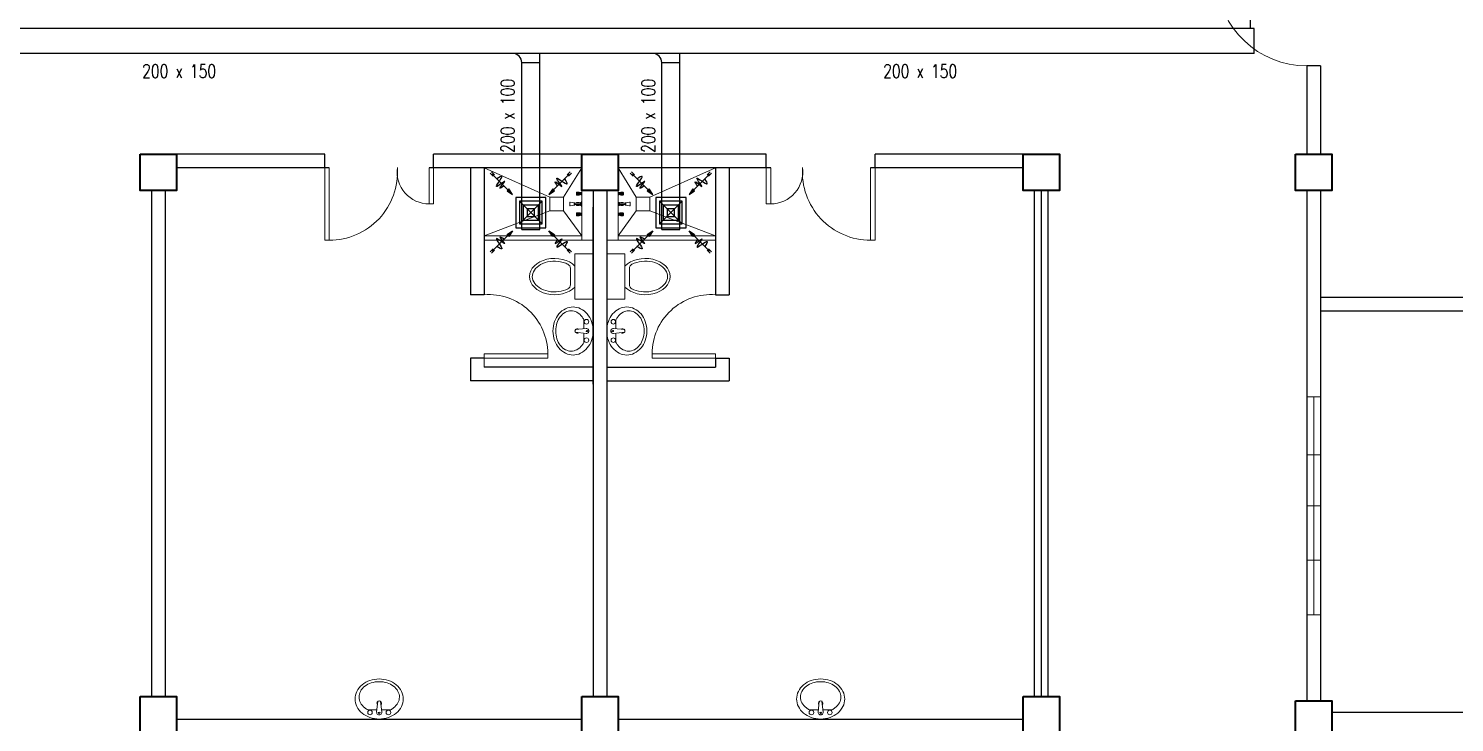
# Model space of a CAD drawing. Header units: millimetres. Extents: x 3 to 434, y 1 to 233.
# Drawn here: x 31.11 to 46.82, y 130.13 to 137.78 of the extents above; entities that cross this region are included whole.
import ezdxf

# ---------------------------------------------------------------- set-up
doc = ezdxf.new("R2010")
doc.units = ezdxf.units.MM
doc.header["$MEASUREMENT"] = 0
for name, color, linetype in [('AIR', 7, 'Continuous'), ('AIR-00', 8, 'Continuous'), ('AIR-03', 30, 'Continuous'), ('ducting label', 7, 'Continuous'), ('exhaust', 1, 'Continuous')]:
    doc.layers.add(name, color=color, linetype=linetype)
doc.styles.add('Arch-Dim', font='simplex.shx', dxfattribs={"width": 0.75})

# ---------------------------------------------------------------- blocks, each defined once
blk = doc.blocks.new('GRILL-C-IN')
at = {"layer": 'AIR-00', "ltscale": 3}
for p, q in [((-0.623, 0.601), (-0.674, 0.651)), ((-0.601, 0.623), (-0.651, 0.674)), ((-0.637, 0.637), (-0.3, 0.3)), ((0.637, 0.637), (0.3, 0.3)), ((0.601, 0.623), (0.651, 0.674)), ((0.623, 0.601), (0.674, 0.651)), ((-0.637, -0.637), (-0.3, -0.3)), ((0.637, -0.637), (0.3, -0.3)), ((-0.623, -0.601), (-0.674, -0.651)), ((-0.601, -0.623), (-0.651, -0.674)), ((0.601, -0.623), (0.651, -0.674)), ((0.623, -0.601), (0.674, -0.651))]:
    blk.add_line(p, q, dxfattribs=at)
at = {"layer": 'AIR-00', "color": 50}
for p, q in [((-0.188, 0.187), (0.187, -0.188)), ((0.187, 0.187), (-0.188, -0.188))]:
    blk.add_line(p, q, dxfattribs=at)
at = {"layer": 'AIR-00', "ltscale": 3}
for points in [[(-0.362, 0.393), (-0.393, 0.362), (-0.3, 0.3)], [(0.393, 0.362), (0.362, 0.393), (0.3, 0.3)], [(-0.362, -0.393), (-0.393, -0.362), (-0.3, -0.3)], [(0.393, -0.362), (0.362, -0.393), (0.3, -0.3)]]:
    blk.add_lwpolyline(points, close=True, dxfattribs=at)
at = {"layer": 'AIR-00', "color": 50}
for points in [[(-0.188, -0.188), (0.187, -0.188), (0.187, 0.187), (-0.188, 0.187)], [(-0.125, -0.125), (0.125, -0.125), (0.125, 0.125), (-0.125, 0.125)], [(-0.062, -0.062), (0.062, -0.062), (0.062, 0.062), (-0.062, 0.062)]]:
    blk.add_lwpolyline(points, close=True, dxfattribs=at)
at = {"layer": 'AIR-00', "ltscale": 3}
for points in [[(-0.441, 0.441), (-0.512, 0.404), (-0.432, 0.514), (-0.568, 0.43), (-0.477, 0.6), (-0.561, 0.561)], [(0.441, 0.441), (0.404, 0.512), (0.514, 0.432), (0.43, 0.568), (0.6, 0.477), (0.561, 0.561)], [(-0.441, -0.441), (-0.512, -0.404), (-0.432, -0.514), (-0.568, -0.43), (-0.477, -0.6), (-0.561, -0.561)], [(0.441, -0.441), (0.404, -0.512), (0.514, -0.432), (0.43, -0.568), (0.6, -0.477), (0.561, -0.561)]]:
    blk.add_spline(points, degree=3, dxfattribs=at)
for points in [[(-0.3, 0.3), (-0.362, 0.393), (-0.393, 0.362)], [(0.3, 0.3), (0.393, 0.362), (0.362, 0.393)], [(-0.3, -0.3), (-0.362, -0.393), (-0.393, -0.362)], [(0.3, -0.3), (0.393, -0.362), (0.362, -0.393)]]:
    blk.add_solid(points, dxfattribs=at)
at = {"layer": 'AIR-03', "color": 6}
blk.add_lwpolyline([(-0.25, -0.25), (0.25, -0.25), (0.25, 0.25), (-0.25, 0.25)], close=True, dxfattribs=at)

msp = doc.modelspace()

# ---------------------------------------------------------------- linework, layer by layer
at = {"color": 8, "lineweight": 25}
for p, q in [((45.195, 137.363), (45.195, 136.391)), ((45.345, 137.363), (45.195, 137.363)), ((45.345, 137.363), (45.345, 136.391)), ((34.376, 136.391), (32.745, 136.391)), ((34.376, 136.241), (34.376, 136.391)), ((39.239, 136.391), (35.576, 136.391)), ((35.576, 136.241), (35.576, 136.391)), ((39.239, 136.241), (39.239, 136.391)), ((42.07, 136.391), (40.439, 136.391)), ((40.439, 136.241), (40.439, 136.391)), ((34.426, 136.241), (32.745, 136.241)), ((37.207, 136.241), (35.526, 136.241)), ((39.289, 136.241), (37.607, 136.241)), ((42.07, 136.241), (40.389, 136.241)), ((32.47, 135.991), (32.47, 130.414)), ((32.62, 135.991), (32.62, 130.414)), ((37.332, 135.991), (37.332, 130.414)), ((37.482, 135.991), (37.482, 130.414)), ((42.195, 130.414), (42.195, 135.991)), ((42.27, 130.414), (42.27, 135.991)), ((42.345, 130.414), (42.345, 135.991)), ((45.195, 135.991), (45.195, 134.663)), ((45.345, 135.991), (45.345, 134.813)), ((37.332, 133.856), (37.332, 135.806)), ((45.345, 134.813), (51.295, 134.813)), ((45.345, 134.813), (45.345, 134.663)), ((45.195, 134.663), (45.195, 130.365)), ((45.345, 134.663), (49.145, 134.663)), ((45.345, 134.663), (45.345, 130.365)), ((49.145, 130.238), (45.47, 130.238)), ((32.745, 130.164), (37.207, 130.164)), ((37.607, 130.164), (42.07, 130.164))]:
    msp.add_line(p, q, dxfattribs=at)
at = {"color": 8, "lineweight": 25, "ltscale": 0.3}
for p, q in [((35.982, 136.241), (35.982, 134.841)), ((36.132, 136.241), (36.132, 134.841)), ((38.682, 136.241), (38.682, 134.841)), ((38.832, 136.241), (38.832, 134.841)), ((36.132, 134.841), (35.982, 134.841)), ((38.682, 134.841), (38.832, 134.841)), ((35.982, 134.141), (35.982, 133.891)), ((36.132, 134.141), (35.982, 134.141)), ((38.682, 134.141), (38.682, 134.041)), ((38.682, 134.141), (38.832, 134.141)), ((38.832, 134.141), (38.832, 133.891)), ((37.332, 134.041), (36.132, 134.041)), ((37.482, 134.041), (38.682, 134.041)), ((37.332, 133.891), (35.982, 133.891)), ((37.482, 133.891), (38.832, 133.891))]:
    msp.add_line(p, q, dxfattribs=at)
at = {"color": 8, "lineweight": 9}
for p, q in [((37.207, 136.241), (36.132, 136.241)), ((37.207, 136.241), (37.207, 135.441)), ((37.607, 136.241), (37.607, 135.441)), ((37.076, 135.822), (37.076, 135.861)), ((37.122, 135.854), (37.08, 135.862)), ((37.149, 135.968), (37.149, 135.942)), ((37.149, 135.968), (37.15, 135.968)), ((37.149, 135.942), (37.15, 135.942)), ((37.15, 135.968), (37.152, 135.972)), ((37.15, 135.968), (37.15, 135.942)), ((37.15, 135.942), (37.152, 135.938)), ((37.152, 135.972), (37.152, 135.938)), ((37.152, 135.972), (37.174, 135.972)), ((37.152, 135.938), (37.174, 135.938)), ((37.161, 135.968), (37.173, 135.968)), ((37.161, 135.961), (37.173, 135.961)), ((37.161, 135.949), (37.173, 135.949)), ((37.161, 135.942), (37.173, 135.942)), ((37.174, 135.972), (37.178, 135.97)), ((37.174, 135.968), (37.174, 135.961)), ((37.174, 135.942), (37.174, 135.949)), ((37.174, 135.938), (37.178, 135.941)), ((37.18, 135.969), (37.186, 135.969)), ((37.18, 135.941), (37.186, 135.941)), ((37.186, 135.969), (37.188, 135.968)), ((37.186, 135.969), (37.186, 135.941)), ((37.186, 135.941), (37.188, 135.942)), ((37.188, 135.968), (37.188, 135.942)), ((37.2, 135.966), (37.188, 135.966)), ((37.2, 135.944), (37.188, 135.944)), ((37.207, 135.972), (37.2, 135.969)), ((37.2, 135.969), (37.2, 135.941)), ((37.207, 135.938), (37.2, 135.941)), ((37.202, 135.859), (37.207, 135.87)), ((37.207, 135.972), (37.207, 135.938)), ((37.207, 135.972), (37.207, 135.938)), ((37.207, 135.972), (37.207, 135.972)), ((37.207, 135.938), (37.207, 135.938)), ((37.207, 135.87), (37.207, 135.812)), ((37.607, 135.972), (37.607, 135.938)), ((37.608, 135.972), (37.607, 135.972)), ((37.608, 135.938), (37.607, 135.938)), ((37.613, 135.859), (37.607, 135.87)), ((37.607, 135.87), (37.607, 135.812)), ((37.608, 135.972), (37.608, 135.938)), ((37.608, 135.972), (37.615, 135.969)), ((37.608, 135.938), (37.615, 135.941)), ((37.615, 135.969), (37.615, 135.941)), ((37.615, 135.966), (37.627, 135.966)), ((37.615, 135.944), (37.627, 135.944)), ((37.629, 135.969), (37.627, 135.968)), ((37.627, 135.968), (37.627, 135.942)), ((37.629, 135.941), (37.627, 135.942)), ((37.629, 135.969), (37.629, 135.941)), ((37.635, 135.969), (37.629, 135.969)), ((37.635, 135.941), (37.629, 135.941)), ((37.641, 135.972), (37.637, 135.97)), ((37.641, 135.938), (37.637, 135.941)), ((37.663, 135.972), (37.641, 135.972)), ((37.641, 135.968), (37.641, 135.961)), ((37.641, 135.942), (37.641, 135.949)), ((37.663, 135.938), (37.641, 135.938)), ((37.654, 135.968), (37.642, 135.968)), ((37.654, 135.961), (37.642, 135.961)), ((37.654, 135.949), (37.642, 135.949)), ((37.654, 135.942), (37.642, 135.942)), ((37.663, 135.972), (37.663, 135.938)), ((37.665, 135.968), (37.663, 135.972)), ((37.665, 135.942), (37.663, 135.938)), ((37.665, 135.968), (37.665, 135.942)), ((37.666, 135.968), (37.665, 135.968)), ((37.666, 135.942), (37.665, 135.942)), ((37.666, 135.968), (37.666, 135.942)), ((37.693, 135.854), (37.735, 135.862)), ((37.739, 135.822), (37.739, 135.861)), ((37.122, 135.829), (37.08, 135.821)), ((37.13, 135.854), (37.122, 135.854)), ((37.122, 135.854), (37.122, 135.829)), ((37.122, 135.854), (37.122, 135.829)), ((37.122, 135.829), (37.13, 135.829)), ((37.13, 135.829), (37.13, 135.854)), ((37.13, 135.849), (37.192, 135.849)), ((37.192, 135.834), (37.13, 135.834)), ((37.149, 135.854), (37.149, 135.849)), ((37.149, 135.854), (37.15, 135.854)), ((37.149, 135.834), (37.149, 135.828)), ((37.149, 135.828), (37.15, 135.828)), ((37.149, 135.741), (37.15, 135.741)), ((37.149, 135.741), (37.149, 135.715)), ((37.149, 135.715), (37.15, 135.715)), ((37.15, 135.854), (37.152, 135.858)), ((37.15, 135.854), (37.15, 135.849)), ((37.15, 135.834), (37.15, 135.828)), ((37.15, 135.828), (37.152, 135.825)), ((37.15, 135.741), (37.152, 135.744)), ((37.15, 135.741), (37.15, 135.715)), ((37.15, 135.715), (37.152, 135.711)), ((37.152, 135.858), (37.152, 135.849)), ((37.152, 135.858), (37.174, 135.858)), ((37.152, 135.834), (37.152, 135.825)), ((37.152, 135.825), (37.174, 135.825)), ((37.152, 135.744), (37.174, 135.744)), ((37.152, 135.744), (37.152, 135.711)), ((37.152, 135.711), (37.174, 135.711)), ((37.161, 135.854), (37.173, 135.854)), ((37.161, 135.828), (37.173, 135.828)), ((37.161, 135.741), (37.173, 135.741)), ((37.161, 135.734), (37.173, 135.734)), ((37.161, 135.722), (37.173, 135.722)), ((37.161, 135.715), (37.173, 135.715)), ((37.174, 135.858), (37.178, 135.856)), ((37.174, 135.855), (37.174, 135.849)), ((37.174, 135.828), (37.174, 135.834)), ((37.174, 135.825), (37.178, 135.827)), ((37.174, 135.744), (37.178, 135.742)), ((37.174, 135.741), (37.174, 135.734)), ((37.174, 135.715), (37.174, 135.722)), ((37.174, 135.711), (37.178, 135.713)), ((37.18, 135.855), (37.186, 135.855)), ((37.18, 135.827), (37.186, 135.827)), ((37.18, 135.742), (37.186, 135.742)), ((37.18, 135.714), (37.186, 135.714)), ((37.186, 135.855), (37.186, 135.849)), ((37.186, 135.855), (37.188, 135.855)), ((37.186, 135.834), (37.186, 135.827)), ((37.186, 135.827), (37.188, 135.828)), ((37.186, 135.742), (37.186, 135.714)), ((37.186, 135.742), (37.188, 135.741)), ((37.186, 135.714), (37.188, 135.715)), ((37.188, 135.855), (37.188, 135.849)), ((37.192, 135.853), (37.188, 135.853)), ((37.188, 135.834), (37.188, 135.828)), ((37.192, 135.83), (37.188, 135.83)), ((37.188, 135.741), (37.188, 135.715)), ((37.2, 135.739), (37.188, 135.739)), ((37.2, 135.716), (37.188, 135.716)), ((37.192, 135.824), (37.192, 135.859)), ((37.192, 135.859), (37.202, 135.859)), ((37.192, 135.849), (37.192, 135.834)), ((37.202, 135.824), (37.192, 135.824)), ((37.207, 135.745), (37.2, 135.741)), ((37.2, 135.741), (37.2, 135.714)), ((37.207, 135.711), (37.2, 135.714)), ((37.202, 135.824), (37.202, 135.859)), ((37.202, 135.859), (37.202, 135.824)), ((37.207, 135.812), (37.202, 135.824)), ((37.207, 135.745), (37.207, 135.745)), ((37.207, 135.745), (37.207, 135.711)), ((37.207, 135.745), (37.207, 135.711)), ((37.207, 135.711), (37.207, 135.711)), ((37.607, 135.812), (37.613, 135.824)), ((37.608, 135.745), (37.607, 135.745)), ((37.607, 135.745), (37.607, 135.711)), ((37.608, 135.711), (37.607, 135.711)), ((37.608, 135.745), (37.615, 135.741)), ((37.608, 135.745), (37.608, 135.711)), ((37.608, 135.711), (37.615, 135.714)), ((37.613, 135.824), (37.613, 135.859)), ((37.623, 135.859), (37.613, 135.859)), ((37.613, 135.859), (37.613, 135.824)), ((37.613, 135.824), (37.623, 135.824)), ((37.615, 135.741), (37.615, 135.714)), ((37.615, 135.739), (37.627, 135.739)), ((37.615, 135.716), (37.627, 135.716)), ((37.623, 135.824), (37.623, 135.859)), ((37.623, 135.853), (37.627, 135.853)), ((37.685, 135.849), (37.623, 135.849)), ((37.623, 135.849), (37.623, 135.834)), ((37.623, 135.834), (37.685, 135.834)), ((37.623, 135.83), (37.627, 135.83)), ((37.627, 135.855), (37.627, 135.849)), ((37.629, 135.855), (37.627, 135.855)), ((37.627, 135.834), (37.627, 135.828)), ((37.629, 135.827), (37.627, 135.828)), ((37.629, 135.742), (37.627, 135.741)), ((37.627, 135.741), (37.627, 135.715)), ((37.629, 135.714), (37.627, 135.715)), ((37.629, 135.855), (37.629, 135.849)), ((37.635, 135.855), (37.629, 135.855)), ((37.629, 135.834), (37.629, 135.827)), ((37.635, 135.827), (37.629, 135.827)), ((37.635, 135.742), (37.629, 135.742)), ((37.629, 135.742), (37.629, 135.714)), ((37.635, 135.714), (37.629, 135.714)), ((37.641, 135.858), (37.637, 135.856)), ((37.641, 135.825), (37.637, 135.827)), ((37.641, 135.744), (37.637, 135.742)), ((37.641, 135.711), (37.637, 135.713)), ((37.663, 135.858), (37.641, 135.858)), ((37.641, 135.855), (37.641, 135.849)), ((37.641, 135.828), (37.641, 135.834)), ((37.663, 135.825), (37.641, 135.825)), ((37.663, 135.744), (37.641, 135.744)), ((37.641, 135.741), (37.641, 135.734)), ((37.641, 135.715), (37.641, 135.722)), ((37.663, 135.711), (37.641, 135.711)), ((37.654, 135.854), (37.642, 135.854)), ((37.654, 135.828), (37.642, 135.828)), ((37.654, 135.741), (37.642, 135.741)), ((37.654, 135.734), (37.642, 135.734)), ((37.654, 135.722), (37.642, 135.722)), ((37.654, 135.715), (37.642, 135.715)), ((37.663, 135.858), (37.663, 135.849)), ((37.665, 135.854), (37.663, 135.858)), ((37.663, 135.834), (37.663, 135.825)), ((37.665, 135.828), (37.663, 135.825)), ((37.665, 135.741), (37.663, 135.744)), ((37.663, 135.744), (37.663, 135.711)), ((37.665, 135.715), (37.663, 135.711)), ((37.665, 135.854), (37.665, 135.849)), ((37.666, 135.854), (37.665, 135.854)), ((37.665, 135.834), (37.665, 135.828)), ((37.666, 135.828), (37.665, 135.828)), ((37.666, 135.741), (37.665, 135.741)), ((37.665, 135.741), (37.665, 135.715)), ((37.666, 135.715), (37.665, 135.715)), ((37.666, 135.854), (37.666, 135.849)), ((37.666, 135.834), (37.666, 135.828)), ((37.666, 135.741), (37.666, 135.715)), ((37.685, 135.854), (37.693, 135.854)), ((37.685, 135.829), (37.685, 135.854)), ((37.693, 135.829), (37.685, 135.829)), ((37.693, 135.854), (37.693, 135.829)), ((37.693, 135.854), (37.693, 135.829)), ((37.693, 135.829), (37.735, 135.821)), ((37.332, 135.291), (37.132, 135.291)), ((37.132, 135.291), (37.132, 134.791)), ((37.332, 134.791), (37.332, 135.291)), ((37.482, 135.291), (37.682, 135.291)), ((37.482, 134.791), (37.482, 135.291)), ((37.682, 135.291), (37.682, 134.791)), ((37.082, 135.132), (37.082, 134.951)), ((37.732, 135.132), (37.732, 134.951)), ((37.132, 134.791), (37.332, 134.791)), ((37.682, 134.791), (37.482, 134.791)), ((37.134, 134.456), (37.256, 134.469)), ((37.23, 134.466), (37.23, 134.568)), ((37.68, 134.456), (37.558, 134.469)), ((37.584, 134.466), (37.584, 134.568)), ((37.134, 134.427), (37.256, 134.414)), ((37.68, 134.427), (37.558, 134.414)), ((45.195, 133.714), (45.345, 133.714)), ((45.195, 132.514), (45.195, 133.714)), ((45.27, 131.314), (45.27, 133.714)), ((45.345, 133.714), (45.345, 131.314)), ((45.195, 133.077), (45.345, 133.077)), ((45.195, 132.514), (45.195, 131.314)), ((45.195, 132.514), (45.345, 132.514)), ((45.195, 131.914), (45.345, 131.914)), ((45.345, 131.314), (45.195, 131.314)), ((34.962, 130.362), (34.948, 130.24)), ((34.991, 130.362), (35.004, 130.24)), ((39.824, 130.362), (39.811, 130.24)), ((39.853, 130.362), (39.866, 130.24))]:
    msp.add_line(p, q, dxfattribs=at)
at = {"color": 8, "lineweight": 9, "ltscale": 0.3}
for p, q in [((36.857, 135.916), (36.132, 136.241)), ((37.007, 135.916), (37.207, 136.241)), ((37.807, 135.916), (37.607, 136.241)), ((37.957, 135.916), (38.682, 136.241)), ((36.857, 135.766), (36.132, 135.491)), ((37.007, 135.766), (37.207, 135.491)), ((37.807, 135.766), (37.607, 135.491)), ((37.957, 135.766), (38.682, 135.491))]:
    msp.add_line(p, q, dxfattribs=at)
at = {"color": 8, "lineweight": 13, "ltscale": 0.3}
msp.add_line((36.132, 134.141), (36.132, 134.041), dxfattribs=at)
at = {"color": 8, "lineweight": 35}
for points in [[(32.345, 136.391), (32.745, 136.391), (32.745, 135.991), (32.345, 135.991)], [(37.207, 136.391), (37.607, 136.391), (37.607, 135.991), (37.207, 135.991)], [(42.07, 136.391), (42.47, 136.391), (42.47, 135.991), (42.07, 135.991)], [(45.07, 136.391), (45.47, 136.391), (45.47, 135.991), (45.07, 135.991)], [(32.345, 130.414), (32.745, 130.414), (32.745, 130.014), (32.345, 130.014)], [(37.207, 130.414), (37.607, 130.414), (37.607, 130.014), (37.207, 130.014)], [(42.07, 130.414), (42.47, 130.414), (42.47, 130.014), (42.07, 130.014)], [(45.07, 130.365), (45.47, 130.365), (45.47, 129.965), (45.07, 129.965)]]:
    msp.add_lwpolyline(points, close=True, dxfattribs=at)
at = {"color": 8, "lineweight": 13, "ltscale": 0.03}
for points in [[(34.426, 136.241), (34.376, 136.241), (34.376, 135.441), (34.426, 135.441)], [(35.576, 136.241), (35.526, 136.241), (35.526, 135.841), (35.576, 135.841)], [(39.239, 136.241), (39.289, 136.241), (39.289, 135.841), (39.239, 135.841)], [(40.389, 136.241), (40.439, 136.241), (40.439, 135.441), (40.389, 135.441)], [(36.132, 134.141), (36.132, 134.191), (36.832, 134.191), (36.832, 134.141)], [(38.682, 134.141), (38.682, 134.191), (37.982, 134.191), (37.982, 134.141)]]:
    msp.add_lwpolyline(points, close=True, dxfattribs=at)
at = {"color": 8, "lineweight": 9, "ltscale": 0.03}
for points in [[(37.007, 135.766), (37.007, 135.916), (36.857, 135.916), (36.857, 135.766)], [(37.807, 135.766), (37.807, 135.916), (37.957, 135.916), (37.957, 135.766)]]:
    msp.add_lwpolyline(points, close=True, dxfattribs=at)
at = {"color": 8, "lineweight": 9, "ltscale": 0.3}
for points in [[(37.207, 135.491), (36.132, 135.491), (36.132, 135.441), (37.332, 135.441), (37.332, 135.441)], [(37.607, 135.491), (38.682, 135.491), (38.682, 135.441), (37.482, 135.441), (37.482, 135.441)]]:
    msp.add_lwpolyline(points, dxfattribs=at)
at = {"color": 8, "lineweight": 9}
for points in [[(37.111, 134.706, 0.11576), (37.029, 134.687, 0.104047), (36.955, 134.629, 0.090875), (36.908, 134.545, 0.083344), (36.89, 134.441, 0.083344), (36.908, 134.338, 0.090875), (36.955, 134.254, 0.104047), (37.029, 134.196, 0.11576), (37.111, 134.176, 0.11576), (37.194, 134.196, 0.104047), (37.268, 134.254, 0.090875), (37.315, 134.338, 0.083344), (37.332, 134.441, 0.083344), (37.315, 134.545, 0.090875), (37.268, 134.629, 0.104047), (37.194, 134.687, 0.11576)], [(37.703, 134.706, -0.11576), (37.786, 134.687, -0.104047), (37.86, 134.629, -0.090875), (37.907, 134.545, -0.083344), (37.924, 134.441, -0.083344), (37.907, 134.338, -0.090875), (37.86, 134.254, -0.104047), (37.786, 134.196, -0.11576), (37.703, 134.176, -0.11576), (37.621, 134.196, -0.104047), (37.547, 134.254, -0.090875), (37.5, 134.338, -0.083344), (37.482, 134.441, -0.083344), (37.5, 134.545, -0.090875), (37.547, 134.629, -0.104047), (37.621, 134.687, -0.11576)], [(35.241, 130.385, 0.11576), (35.222, 130.468, 0.104047), (35.163, 130.542, 0.090875), (35.08, 130.589, 0.083344), (34.976, 130.606, 0.083344), (34.873, 130.589, 0.090875), (34.789, 130.542, 0.104047), (34.73, 130.468, 0.11576), (34.711, 130.385, 0.11576), (34.73, 130.303, 0.104047), (34.789, 130.229, 0.090875), (34.873, 130.182, 0.083344), (34.976, 130.164, 0.083344), (35.08, 130.182, 0.090875), (35.163, 130.229, 0.104047), (35.222, 130.303, 0.11576)], [(40.104, 130.385, 0.11576), (40.084, 130.468, 0.104047), (40.026, 130.542, 0.090875), (39.942, 130.589, 0.083344), (39.839, 130.606, 0.083344), (39.735, 130.589, 0.090875), (39.651, 130.542, 0.104047), (39.593, 130.468, 0.11576), (39.574, 130.385, 0.11576), (39.593, 130.303, 0.104047), (39.651, 130.229, 0.090875), (39.735, 130.182, 0.083344), (39.839, 130.164, 0.083344), (39.942, 130.182, 0.090875), (40.026, 130.229, 0.104047), (40.084, 130.303, 0.11576)]]:
    msp.add_lwpolyline(points, format="xyb", close=True, dxfattribs=at)
for points in [[(37.09, 134.664, 0.124838), (37.028, 134.648, 0.105788), (36.97, 134.599, 0.086697), (36.934, 134.529, 0.076776), (36.92, 134.441, 0.076776), (36.934, 134.354, 0.086697), (36.97, 134.284, 0.105788), (37.028, 134.235, 0.124838), (37.09, 134.219, 0.124838), (37.153, 134.235, 0.105788), (37.211, 134.284, 0.040067), (37.23, 134.315), (37.23, 134.417, 0.040067)], [(37.724, 134.664, -0.124838), (37.787, 134.648, -0.105788), (37.845, 134.599, -0.086697), (37.881, 134.529, -0.076776), (37.894, 134.441, -0.076776), (37.881, 134.354, -0.086697), (37.845, 134.284, -0.105788), (37.787, 134.235, -0.124838), (37.724, 134.219, -0.124838), (37.662, 134.235, -0.105788), (37.604, 134.284, -0.040067), (37.584, 134.315), (37.584, 134.417, -0.040067)], [(35.199, 130.406, 0.124838), (35.183, 130.469, 0.105788), (35.133, 130.527, 0.086697), (35.064, 130.563, 0.076776), (34.976, 130.576, 0.076776), (34.889, 130.563, 0.086697), (34.819, 130.527, 0.105788), (34.769, 130.469, 0.124838), (34.754, 130.406, 0.124838), (34.769, 130.344, 0.105788), (34.819, 130.286, 0.040067), (34.85, 130.266), (34.952, 130.266, 0.040067)], [(40.061, 130.406, 0.124838), (40.045, 130.469, 0.105788), (39.996, 130.527, 0.086697), (39.926, 130.563, 0.076776), (39.839, 130.576, 0.076776), (39.751, 130.563, 0.086697), (39.681, 130.527, 0.105788), (39.632, 130.469, 0.124838), (39.616, 130.406, 0.124838), (39.632, 130.344, 0.105788), (39.681, 130.286, 0.040067), (39.712, 130.266), (39.814, 130.266, 0.040067)], [(35, 130.266), (35.103, 130.266, 0.040067), (35.133, 130.286, 0.105788), (35.183, 130.344, 0.124838), (35.199, 130.406, 0.124838)], [(39.863, 130.266), (39.965, 130.266, 0.040067), (39.996, 130.286, 0.105788), (40.045, 130.344, 0.124838), (40.061, 130.406, 0.124838)]]:
    msp.add_lwpolyline(points, format="xyb", dxfattribs=at)
for points in [[(45.195, 131.314), (45.195, 133.714), (45.345, 133.714), (45.345, 131.314)], [(45.195, 133.714), (45.345, 133.714), (45.345, 131.314), (45.195, 131.314)]]:
    msp.add_lwpolyline(points, close=True, dxfattribs=at)
for centre, radius in [((37.259, 134.543), 0.0255), ((37.266, 134.441), 0.0095), ((37.555, 134.543), 0.0255), ((37.549, 134.441), 0.0095), ((37.259, 134.34), 0.0255), ((37.555, 134.34), 0.0255), ((34.875, 130.237), 0.0255), ((34.976, 130.231), 0.0095), ((35.078, 130.237), 0.0255), ((39.737, 130.237), 0.0255), ((39.839, 130.231), 0.0095), ((39.94, 130.237), 0.0255)]:
    msp.add_circle(centre, radius, dxfattribs=at)
at = {"color": 8, "lineweight": 13}
msp.add_arc((45.195, 138.363), 1, 182.866, 270, dxfattribs=at)
at = {"color": 8, "lineweight": 13, "ltscale": 0.03}
for centre, radius, start, end in [((34.426, 136.193), 0.752, 270, 3.6952), ((35.526, 136.195), 0.353, 172.3719, 270), ((39.289, 136.195), 0.353, 270, 7.6281), ((40.389, 136.193), 0.752, 176.3048, 270), ((36.181, 134.191), 0.652, 0, 94.2422), ((38.634, 134.191), 0.652, 85.7578, 180)]:
    msp.add_arc(centre, radius, start, end, dxfattribs=at)
at = {"color": 8, "lineweight": 9}
for centre, radius, start, end in [((37.032, 135.132), 0.05, 0, 61.8499), ((37.782, 135.132), 0.05, 118.1501, 180), ((37.032, 134.951), 0.05, 298.0084, 360), ((37.782, 134.951), 0.05, 180, 241.9916), ((37.09, 134.533), 0.131, 61.5364, 90), ((37.067, 134.489), 0.181, 37.3815, 61.5364), ((37.748, 134.489), 0.181, 118.4636, 142.6185), ((37.724, 134.533), 0.131, 90, 118.4636), ((37.157, 134.441), 0.025, 161.3793, 198.6207), ((37.228, 134.441), 0.0948, 171.2026, 188.7974), ((37.157, 134.441), 0.025, 48.7978, 143.6932), ((37.029, 134.46), 0.228, 28.2037, 37.3815), ((37.259, 134.441), 0.028, 263.7545, 96.2455), ((37.555, 134.441), 0.028, 83.7545, 276.2455), ((37.786, 134.46), 0.228, 142.6185, 151.7963), ((37.657, 134.441), 0.025, 36.3068, 131.2022), ((37.587, 134.441), 0.0948, 351.2026, 8.7974), ((37.657, 134.441), 0.025, 341.3793, 18.6207), ((37.157, 134.441), 0.025, 216.3068, 311.2022), ((37.657, 134.441), 0.025, 228.7978, 323.6932), ((34.976, 130.269), 0.0948, 81.2026, 98.7974), ((34.976, 130.339), 0.025, 71.3793, 108.6207), ((39.839, 130.269), 0.0948, 81.2026, 98.7974), ((39.839, 130.339), 0.025, 71.3793, 108.6207), ((34.976, 130.237), 0.028, 173.7545, 6.2455), ((34.976, 130.339), 0.025, 126.3068, 221.2022), ((34.976, 130.339), 0.025, 318.7978, 53.6932), ((39.839, 130.237), 0.028, 173.7545, 6.2455), ((39.839, 130.339), 0.025, 126.3068, 221.2022), ((39.839, 130.339), 0.025, 318.7978, 53.6932)]:
    msp.add_arc(centre, radius, start, end, dxfattribs=at)
at = {"color": 8, "lineweight": 9, "extrusion": (-2.88216e-41, -4.99074e-41, -1)}
msp.add_ellipse((37.079, 135.859), major_axis=(-0.00268, 0.00268), ratio=1, start_param=6.066732, end_param=7.436794, dxfattribs=at)
at = {"color": 8, "lineweight": 9}
for centre, major_axis, ratio, start_param, end_param in [((37.157, 135.955), (0.00268, 0.00268), 1, 1.643677, 3.068487), ((37.162, 135.981), (0.00896, 0.00896), 1, 3.15309, 3.864175), ((37.162, 135.929), (-0.00896, 0.00896), 1, -0.722807, -0.011722), ((37.162, 135.951), (0.00738, 0.00738), 1, 0.858879, 1.643677), ((37.162, 135.959), (-0.00738, 0.00738), 1, 1.497691, 2.282489), ((37.173, 135.972), (-0.00268, 0.00268), 1, 2.356082, 2.983721), ((37.173, 135.957), (0.00268, 0.00268), 1, 0.157647, 0.785286), ((37.173, 135.953), (0.00268, 0.00268), 1, 3.926878, 4.554518), ((37.173, 135.938), (-0.00268, 0.00268), 1, -1.41315, -0.785511), ((37.167, 135.983), (-0.0118, 0.0118), 1, 2.876824, 3.009049), ((37.168, 135.95), (-0.00887, 0.00887), 1, 4.509022, 4.870036), ((37.168, 135.96), (-0.00887, 0.00887), 1, 2.983721, 3.344735), ((37.167, 135.927), (0.0118, 0.0118), 1, 0.132318, 0.264544), ((37.18, 135.973), (-0.00268, 0.00268), 1, 1.862141, 2.356082), ((37.175, 135.955), (0.00268, 0.00268), 1, 4.915531, 6.079819), ((37.18, 135.937), (-0.00268, 0.00268), 1, -0.785511, -0.291569), ((37.736, 135.859), (-0.00268, -0.00268), 1, 2.92514, 4.295202), ((37.079, 135.824), (-0.00268, 0.00268), 1, 1.354119, 2.724181), ((37.157, 135.728), (0.00268, 0.00268), 1, 1.643677, 3.068487), ((37.162, 135.867), (0.00896, 0.00896), 1, 3.15309, 3.864175), ((37.162, 135.816), (0.00896, 0.00896), 1, 0.847989, 1.559075), ((37.162, 135.754), (0.00896, 0.00896), 1, 3.15309, 3.864175), ((37.162, 135.702), (-0.00896, 0.00896), 1, -0.722807, -0.011722), ((37.162, 135.723), (0.00738, 0.00738), 1, 0.858879, 1.643677), ((37.162, 135.732), (-0.00738, 0.00738), 1, 1.497691, 2.282489), ((37.173, 135.858), (0.00268, 0.00268), 1, 3.926878, 4.554518), ((37.173, 135.825), (0.00268, 0.00268), 1, 0.157647, 0.785286), ((37.173, 135.745), (-0.00268, 0.00268), 1, 2.356082, 2.983721), ((37.173, 135.73), (0.00268, 0.00268), 1, 0.157647, 0.785286), ((37.173, 135.725), (0.00268, 0.00268), 1, 3.926878, 4.554518), ((37.173, 135.711), (-0.00268, 0.00268), 1, -1.41315, -0.785511), ((37.167, 135.87), (-0.0118, 0.0118), 1, 2.876824, 3.009049), ((37.167, 135.813), (-0.0118, 0.0118), 1, -1.438478, -1.306252), ((37.167, 135.756), (0.0118, 0.0118), 1, 4.44762, 4.579846), ((37.168, 135.723), (-0.00887, 0.00887), 1, 4.509022, 4.870036), ((37.168, 135.733), (-0.00887, 0.00887), 1, 2.983721, 3.344735), ((37.167, 135.7), (0.0118, 0.0118), 1, 0.132318, 0.264544), ((37.18, 135.859), (0.00268, 0.00268), 1, 3.432937, 3.926878), ((37.18, 135.824), (0.00268, 0.00268), 1, 0.785286, 1.279227), ((37.18, 135.746), (-0.00268, 0.00268), 1, 1.862141, 2.356082), ((37.175, 135.728), (0.00268, 0.00268), 1, 4.915531, 6.079819), ((37.18, 135.71), (-0.00268, 0.00268), 1, -0.785511, -0.291569), ((36.907, 135.041), (0.275, 0), 0.727273, 0.612555, 5.670631)]:
    msp.add_ellipse(centre, major_axis=major_axis, ratio=ratio, start_param=start_param, end_param=end_param, dxfattribs=at)
at = {"color": 8, "lineweight": 9, "extrusion": (2.88216e-41, -4.99074e-41, -1)}
for centre, major_axis, start_param, end_param in [((37.635, 135.973), (0.00268, -0.00268), 0.291344, 0.785286), ((37.635, 135.937), (0.00268, -0.00268), 3.926878, 4.42082), ((37.647, 135.95), (-0.00887, -0.00887), 1.36743, 1.728443), ((37.64, 135.955), (-0.00268, -0.00268), 0.203142, 1.36743), ((37.647, 135.96), (0.00887, -0.00887), 1.412925, 1.773938), ((37.648, 135.983), (-0.0118, -0.0118), -0.264769, -0.132543), ((37.648, 135.927), (-0.0118, -0.0118), 1.703115, 1.83534), ((37.642, 135.972), (-0.00268, -0.00268), -0.785511, -0.157871), ((37.642, 135.938), (0.00268, -0.00268), 3.299239, 3.926878), ((37.642, 135.957), (0.00268, -0.00268), 3.299239, 3.926878), ((37.642, 135.953), (0.00268, -0.00268), 0.785286, 1.412925), ((37.653, 135.981), (-0.00896, -0.00896), -1.559299, -0.848214), ((37.653, 135.951), (0.00738, -0.00738), 4.000472, 4.78527), ((37.653, 135.959), (-0.00738, -0.00738), 4.639283, 5.424081), ((37.653, 135.929), (0.00896, -0.00896), 3.989582, 4.700667), ((37.658, 135.955), (0.00268, -0.00268), 4.78527, 6.21008), ((37.635, 135.859), (-0.00268, -0.00268), -1.279452, -0.785511), ((37.635, 135.824), (0.00268, -0.00268), 3.926878, 4.42082), ((37.635, 135.746), (-0.00268, -0.00268), -1.279452, -0.785511), ((37.635, 135.71), (-0.00268, -0.00268), 2.356082, 2.850023), ((37.647, 135.723), (0.00887, -0.00887), 2.938226, 3.299239), ((37.64, 135.728), (-0.00268, -0.00268), 0.203142, 1.36743), ((37.647, 135.733), (-0.00887, -0.00887), -0.157871, 0.203142), ((37.648, 135.87), (0.0118, -0.0118), 1.306028, 1.438253), ((37.648, 135.813), (0.0118, -0.0118), 3.273911, 3.406137), ((37.648, 135.756), (-0.0118, -0.0118), -0.264769, -0.132543), ((37.648, 135.7), (-0.0118, -0.0118), 1.703115, 1.83534), ((37.642, 135.858), (-0.00268, -0.00268), -0.785511, -0.157871), ((37.642, 135.825), (0.00268, -0.00268), 3.299239, 3.926878), ((37.642, 135.745), (0.00268, -0.00268), 0.785286, 1.412925), ((37.642, 135.711), (-0.00268, -0.00268), 1.728443, 2.356082), ((37.642, 135.73), (0.00268, -0.00268), 3.299239, 3.926878), ((37.642, 135.725), (0.00268, -0.00268), 0.785286, 1.412925), ((37.653, 135.867), (0.00896, -0.00896), 0.011497, 0.722582), ((37.653, 135.816), (-0.00896, -0.00896), 2.418785, 3.129871), ((37.653, 135.754), (-0.00896, -0.00896), -1.559299, -0.848214), ((37.653, 135.723), (0.00738, -0.00738), 4.000472, 4.78527), ((37.653, 135.732), (0.00738, -0.00738), 6.21008, 6.994878), ((37.653, 135.702), (-0.00896, -0.00896), 2.418785, 3.129871), ((37.658, 135.728), (-0.00268, -0.00268), 3.214474, 4.639283), ((37.736, 135.824), (0.00268, -0.00268), 6.066508, 7.43657)]:
    msp.add_ellipse(centre, major_axis=major_axis, ratio=1, start_param=start_param, end_param=end_param, dxfattribs=at)
at = {"color": 8, "lineweight": 9, "extrusion": (0, 0, -1)}
msp.add_ellipse((37.907, 135.041), major_axis=(-0.275, 0), ratio=0.727273, start_param=0.612555, end_param=5.670631, dxfattribs=at)
at = {"color": 8, "lineweight": 9}
for points in [[(37.056, 135.176), (37.04, 135.185), (37.021, 135.192), (36.93, 135.219), (36.843, 135.214), (36.712, 135.156), (36.67, 135.106), (36.657, 135.008), (36.683, 134.956), (36.794, 134.882), (36.878, 134.864), (36.991, 134.88), (37.026, 134.891), (37.056, 134.907)], [(37.759, 135.176), (37.775, 135.185), (37.793, 135.192), (37.884, 135.219), (37.972, 135.214), (38.103, 135.156), (38.145, 135.106), (38.158, 135.008), (38.132, 134.956), (38.021, 134.882), (37.937, 134.864), (37.823, 134.88), (37.788, 134.891), (37.759, 134.907)]]:
    msp.add_open_spline(points, degree=3, knots=[0.937253, 0.937253, 0.937253, 0.937253, 1.185372, 1.185372, 2.113864, 2.113864, 3.042356, 3.042356, 3.970847, 3.970847, 4.899339, 4.899339, 5.346062, 5.346062, 5.346062, 5.346062], dxfattribs=at)
at = {"layer": 'exhaust'}
for p, q in [((44.569, 145.613), (44.569, 137.775)), ((44.615, 137.775), (30.925, 137.775)), ((44.615, 137.5), (44.615, 137.775)), ((44.615, 137.5), (21.449, 137.5)), ((36.746, 135.559), (36.746, 137.5)), ((38.289, 135.559), (38.289, 137.5)), ((36.546, 135.559), (36.546, 137.4)), ((36.546, 137.4), (36.746, 137.4)), ((38.089, 135.559), (38.089, 137.4)), ((38.089, 137.4), (38.289, 137.4)), ((36.546, 135.559), (36.746, 135.559)), ((38.089, 135.559), (38.289, 135.559))]:
    msp.add_line(p, q, dxfattribs=at)
for centre, start in [((36.446, 137.4), 360), ((37.989, 137.4), 0)]:
    msp.add_arc(centre, 0.1, start, 90, dxfattribs=at)

# ---------------------------------------------------------------- block references
at = {"layer": 'AIR', "xscale": 0.6658363358532475, "yscale": 0.6658363358532475, "zscale": 0.6658363358532475}
for p in [(36.646, 135.746), (38.189, 135.746)]:
    msp.add_blockref('GRILL-C-IN', p, dxfattribs=at)

# ---------------------------------------------------------------- texts
at = {"layer": 'ducting label', "color": 240, "linetype": 'Continuous', "lineweight": 25, "true_color": 0xed1f24, "char_height": 0.15, "attachment_point": 1, "style": 'Arch-Dim'}
for insert in [(32.365, 137.38), (40.527, 137.38)]:
    msp.add_mtext_dynamic_manual_height_columns('\\A1;200 x 150', width=1.19515, gutter_width=1.011, heights=[0], dxfattribs=dict(at, insert=insert))
at = {"layer": 'ducting label', "color": 240, "linetype": 'Continuous', "lineweight": 25, "true_color": 0xed1f24, "char_height": 0.15, "attachment_point": 1, "rotation": 90, "style": 'Arch-Dim'}
for insert in [(36.315, 136.405), (37.865, 136.405)]:
    msp.add_mtext_dynamic_manual_height_columns('\\A1;200 x 100', width=1.19515, gutter_width=1.011, heights=[0], dxfattribs=dict(at, insert=insert))

doc.saveas('drawing.dxf')
